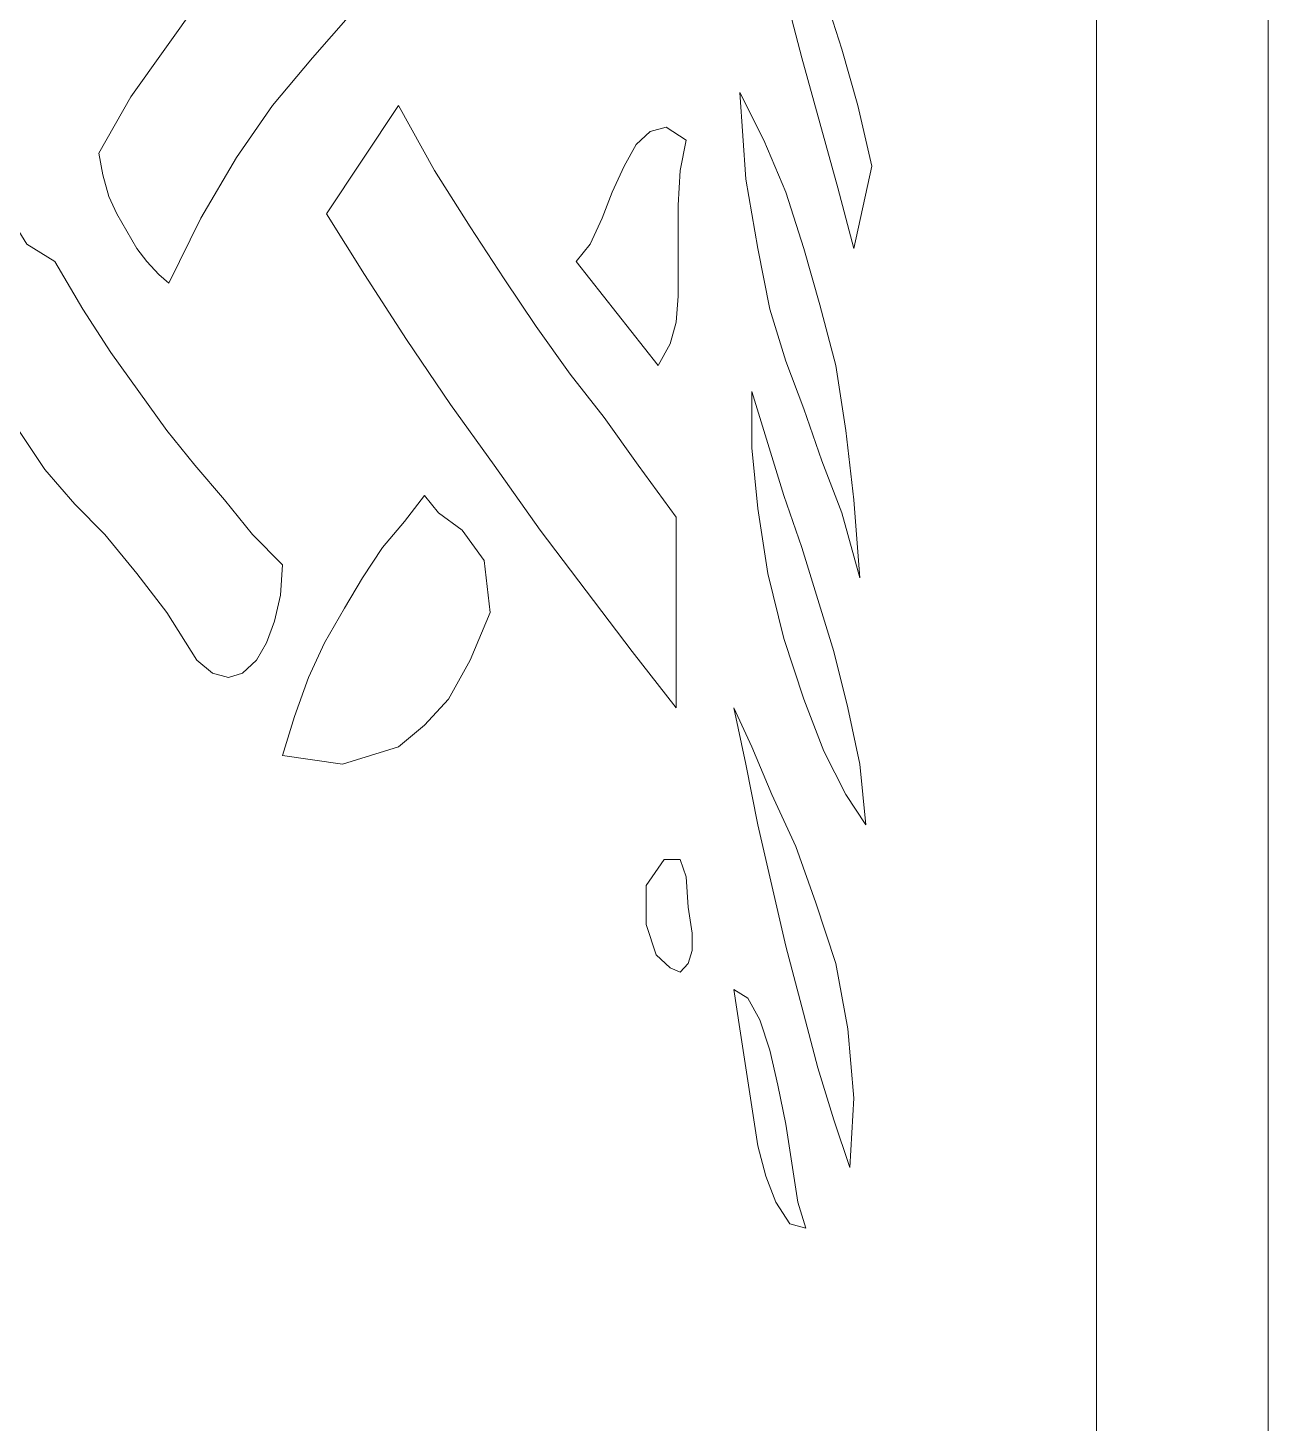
# Model space of a CAD drawing. Header units: millimetres. Extents: x -194 to 183, y -158 to 141.
# Drawn here: x 59.06 to 84.42, y -90.38 to -61.85 of the extents above; entities that cross this region are included whole.
import ezdxf

# ---------------------------------------------------------------- set-up
doc = ezdxf.new("R2010")
doc.units = ezdxf.units.MM
doc.header["$MEASUREMENT"] = 0
doc.layers.add('Camada 1', color=7, linetype='Continuous')

msp = doc.modelspace()

# ---------------------------------------------------------------- linework, layer by layer
at = {"layer": 'Camada 1', "color": 250, "lineweight": 9}
for points, knots in [([(-7.583, 27.8078), (-7.583, 27.8078), (-5.583, 27.8078), (-5.583, 27.8078), (-5.583, 27.8078), (-5.583, 27.8078), (-3.583, 27.8078), (-3.583, 27.8078), (-3.583, 27.8078), (-3.583, 27.8078), (-2.383, 27.8078), (-2.383, 27.8078), (-2.383, 27.8078), (-2.383, 27.8078), (-2.383, 30.6078), (-2.383, 30.6078), (-2.383, 30.6078), (-2.383, 30.6078), (-5.583, 30.6078), (-5.583, 30.6078), (-5.583, 30.6078), (-5.583, 30.6078), (-5.583, 31.0078), (-5.583, 31.0078), (-5.583, 31.0078), (-5.583, 32.6646), (-4.2398, 34.0078), (-2.583, 34.0078), (-2.583, 34.0078), (-0.9262, 34.0078), (0.417, 32.6646), (0.417, 31.0078), (0.417, 31.0078), (0.417, 31.0078), (0.417, 27.8078), (0.417, 27.8078), (0.417, 27.8078), (0.417, 27.8078), (15.417, 27.8078), (15.417, 27.8078), (15.417, 27.8078), (15.417, 27.8078), (18.617, 27.8078), (18.617, 27.8078), (18.617, 27.8078), (18.617, 27.8078), (18.617, 30.6078), (18.617, 30.6078), (18.617, 30.6078), (18.617, 30.6078), (15.417, 30.6078), (15.417, 30.6078), (15.417, 30.6078), (15.417, 30.6078), (15.417, 31.0078), (15.417, 31.0078), (15.417, 31.0078), (15.417, 32.6646), (16.7602, 34.0078), (18.417, 34.0078), (18.417, 34.0078), (20.0738, 34.0078), (21.417, 32.6646), (21.417, 31.0078), (21.417, 31.0078), (21.417, 31.0078), (21.417, 27.8078), (21.417, 27.8078), (21.417, 27.8078), (21.417, 27.8078), (36.417, 27.8078), (36.417, 27.8078), (36.417, 27.8078), (36.417, 27.8078), (39.617, 27.8078), (39.617, 27.8078), (39.617, 27.8078), (39.617, 27.8078), (39.617, 30.6078), (39.617, 30.6078), (39.617, 30.6078), (39.617, 30.6078), (36.417, 30.6078), (36.417, 30.6078), (36.417, 30.6078), (36.417, 30.6078), (36.417, 31.0078), (36.417, 31.0078), (36.417, 31.0078), (36.417, 32.6646), (37.7602, 34.0078), (39.417, 34.0078), (39.417, 34.0078), (41.0738, 34.0078), (42.417, 32.6646), (42.417, 31.0078), (42.417, 31.0078), (42.417, 31.0078), (42.417, 27.8078), (42.417, 27.8078), (42.417, 27.8078), (42.417, 27.8078), (57.417, 27.8078), (57.417, 27.8078), (57.417, 27.8078), (57.417, 27.8078), (60.617, 27.8078), (60.617, 27.8078), (60.617, 27.8078), (60.617, 27.8078), (60.617, 30.6078), (60.617, 30.6078), (60.617, 30.6078), (60.617, 30.6078), (57.417, 30.6078), (57.417, 30.6078), (57.417, 30.6078), (57.417, 30.6078), (57.417, 31.0078), (57.417, 31.0078), (57.417, 31.0078), (57.417, 32.6646), (58.7602, 34.0078), (60.417, 34.0078), (60.417, 34.0078), (62.0738, 34.0078), (63.417, 32.6646), (63.417, 31.0078), (63.417, 31.0078), (63.417, 31.0078), (63.417, 27.8078), (63.417, 27.8078), (63.417, 27.8078), (63.417, 27.8078), (78.417, 27.8078), (78.417, 27.8078), (78.417, 27.8078), (78.417, 27.8078), (81.617, 27.8078), (81.617, 27.8078), (81.617, 27.8078), (81.617, 27.8078), (81.617, 30.6078), (81.617, 30.6078), (81.617, 30.6078), (81.617, 30.6078), (78.417, 30.6078), (78.417, 30.6078), (78.417, 30.6078), (78.417, 30.6078), (78.417, 31.0078), (78.417, 31.0078), (78.417, 31.0078), (78.417, 32.6646), (79.7602, 34.0078), (81.417, 34.0078), (81.417, 34.0078), (83.0738, 34.0078), (84.417, 32.6646), (84.417, 31.0078), (84.417, 31.0078), (84.417, 31.0078), (84.417, 27.8078), (84.417, 27.8078), (84.417, 27.8078), (84.417, 27.8078), (84.417, 25.0078), (84.417, 25.0078), (84.417, 25.0078), (84.417, 25.0078), (84.417, -149.392), (84.417, -149.392), (84.417, -149.392), (84.417, -149.392), (84.417, -152.192), (84.417, -152.192), (84.417, -152.192), (84.417, -152.192), (84.417, -155.392), (84.417, -155.392), (84.417, -155.392), (84.417, -157.0488), (83.0738, -158.392), (81.417, -158.392), (81.417, -158.392), (79.7602, -158.392), (78.417, -157.0488), (78.417, -155.392), (78.417, -155.392), (78.417, -155.392), (78.417, -154.992), (78.417, -154.992), (78.417, -154.992), (78.417, -154.992), (81.617, -154.992), (81.617, -154.992), (81.617, -154.992), (81.617, -154.992), (81.617, -152.192), (81.617, -152.192), (81.617, -152.192), (81.617, -152.192), (78.417, -152.192), (78.417, -152.192), (78.417, -152.192), (78.417, -152.192), (63.417, -152.192), (63.417, -152.192), (63.417, -152.192), (63.417, -152.192), (63.417, -155.392), (63.417, -155.392), (63.417, -155.392), (63.417, -157.0488), (62.0738, -158.392), (60.417, -158.392), (60.417, -158.392), (58.7602, -158.392), (57.417, -157.0488), (57.417, -155.392), (57.417, -155.392), (57.417, -155.392), (57.417, -154.992), (57.417, -154.992), (57.417, -154.992), (57.417, -154.992), (60.617, -154.992), (60.617, -154.992), (60.617, -154.992), (60.617, -154.992), (60.617, -152.192), (60.617, -152.192), (60.617, -152.192), (60.617, -152.192), (57.417, -152.192), (57.417, -152.192), (57.417, -152.192), (57.417, -152.192), (42.417, -152.192), (42.417, -152.192), (42.417, -152.192), (42.417, -152.192), (42.417, -155.392), (42.417, -155.392), (42.417, -155.392), (42.417, -157.0488), (41.0738, -158.392), (39.417, -158.392), (39.417, -158.392), (37.7602, -158.392), (36.417, -157.0488), (36.417, -155.392), (36.417, -155.392), (36.417, -155.392), (36.417, -154.992), (36.417, -154.992), (36.417, -154.992), (36.417, -154.992), (39.617, -154.992), (39.617, -154.992), (39.617, -154.992), (39.617, -154.992), (39.617, -152.192), (39.617, -152.192), (39.617, -152.192), (39.617, -152.192), (36.417, -152.192), (36.417, -152.192), (36.417, -152.192), (36.417, -152.192), (21.417, -152.192), (21.417, -152.192), (21.417, -152.192), (21.417, -152.192), (21.417, -155.392), (21.417, -155.392), (21.417, -155.392), (21.417, -157.0488), (20.0738, -158.392), (18.417, -158.392), (18.417, -158.392), (16.7602, -158.392), (15.417, -157.0488), (15.417, -155.392), (15.417, -155.392), (15.417, -155.392), (15.417, -154.992), (15.417, -154.992), (15.417, -154.992), (15.417, -154.992), (18.6171, -154.992), (18.6171, -154.992), (18.6171, -154.992), (18.6171, -154.992), (18.6171, -152.192), (18.6171, -152.192), (18.6171, -152.192), (18.6171, -152.192), (15.417, -152.192), (15.417, -152.192), (15.417, -152.192), (15.417, -152.192), (0.417, -152.192), (0.417, -152.192), (0.417, -152.192), (0.417, -152.192), (0.417, -155.392), (0.417, -155.392), (0.417, -155.392), (0.417, -157.0488), (-0.9262, -158.392), (-2.583, -158.392), (-2.583, -158.392), (-4.2398, -158.392), (-5.583, -157.0488), (-5.583, -155.392), (-5.583, -155.392), (-5.583, -155.392), (-5.583, -154.992), (-5.583, -154.992), (-5.583, -154.992), (-5.583, -154.992), (-2.3829, -154.992), (-2.3829, -154.992), (-2.3829, -154.992), (-2.3829, -154.992), (-2.383, -152.192), (-2.383, -152.192), (-2.383, -152.192), (-2.383, -152.192), (-5.583, -152.192), (-5.583, -152.192), (-5.583, -152.192), (-5.583, -152.192), (-5.583, -149.392), (-5.583, -149.392), (-5.583, -149.392), (-5.583, -149.392), (-5.583, 22.808), (-5.583, 22.808), (-5.583, 22.808), (-5.583, 22.808), (-7.583, 22.808), (-7.583, 22.808), (-7.583, 22.808), (-8.6876, 22.808), (-9.583, 23.9272), (-9.583, 25.3079), (-9.583, 25.3079), (-9.583, 26.6886), (-8.6876, 27.8078), (-7.583, 27.8078)], [0, 0, 0, 0, 0.011236, 0.011236, 0.011236, 0.011236, 0.0224719, 0.0224719, 0.0224719, 0.0224719, 0.0337079, 0.0337079, 0.0337079, 0.0337079, 0.0449438, 0.0449438, 0.0449438, 0.0449438, 0.0561798, 0.0561798, 0.0561798, 0.0561798, 0.0674157, 0.0674157, 0.0674157, 0.0674157, 0.0786517, 0.0786517, 0.0786517, 0.0786517, 0.0898876, 0.0898876, 0.0898876, 0.0898876, 0.1011236, 0.1011236, 0.1011236, 0.1011236, 0.1123596, 0.1123596, 0.1123596, 0.1123596, 0.1235955, 0.1235955, 0.1235955, 0.1235955, 0.1348315, 0.1348315, 0.1348315, 0.1348315, 0.1460674, 0.1460674, 0.1460674, 0.1460674, 0.1573034, 0.1573034, 0.1573034, 0.1573034, 0.1685393, 0.1685393, 0.1685393, 0.1685393, 0.1797753, 0.1797753, 0.1797753, 0.1797753, 0.1910112, 0.1910112, 0.1910112, 0.1910112, 0.2022472, 0.2022472, 0.2022472, 0.2022472, 0.2134831, 0.2134831, 0.2134831, 0.2134831, 0.2247191, 0.2247191, 0.2247191, 0.2247191, 0.2359551, 0.2359551, 0.2359551, 0.2359551, 0.247191, 0.247191, 0.247191, 0.247191, 0.258427, 0.258427, 0.258427, 0.258427, 0.2696629, 0.2696629, 0.2696629, 0.2696629, 0.2808989, 0.2808989, 0.2808989, 0.2808989, 0.2921348, 0.2921348, 0.2921348, 0.2921348, 0.3033708, 0.3033708, 0.3033708, 0.3033708, 0.3146067, 0.3146067, 0.3146067, 0.3146067, 0.3258427, 0.3258427, 0.3258427, 0.3258427, 0.3370787, 0.3370787, 0.3370787, 0.3370787, 0.3483146, 0.3483146, 0.3483146, 0.3483146, 0.3595506, 0.3595506, 0.3595506, 0.3595506, 0.3707865, 0.3707865, 0.3707865, 0.3707865, 0.3820225, 0.3820225, 0.3820225, 0.3820225, 0.3932584, 0.3932584, 0.3932584, 0.3932584, 0.4044944, 0.4044944, 0.4044944, 0.4044944, 0.4157303, 0.4157303, 0.4157303, 0.4157303, 0.4269663, 0.4269663, 0.4269663, 0.4269663, 0.4382022, 0.4382022, 0.4382022, 0.4382022, 0.4494382, 0.4494382, 0.4494382, 0.4494382, 0.4606742, 0.4606742, 0.4606742, 0.4606742, 0.4719101, 0.4719101, 0.4719101, 0.4719101, 0.4831461, 0.4831461, 0.4831461, 0.4831461, 0.494382, 0.494382, 0.494382, 0.494382, 0.505618, 0.505618, 0.505618, 0.505618, 0.5168539, 0.5168539, 0.5168539, 0.5168539, 0.5280899, 0.5280899, 0.5280899, 0.5280899, 0.5393258, 0.5393258, 0.5393258, 0.5393258, 0.5505618, 0.5505618, 0.5505618, 0.5505618, 0.5617978, 0.5617978, 0.5617978, 0.5617978, 0.5730337, 0.5730337, 0.5730337, 0.5730337, 0.5842697, 0.5842697, 0.5842697, 0.5842697, 0.5955056, 0.5955056, 0.5955056, 0.5955056, 0.6067416, 0.6067416, 0.6067416, 0.6067416, 0.6179775, 0.6179775, 0.6179775, 0.6179775, 0.6292135, 0.6292135, 0.6292135, 0.6292135, 0.6404494, 0.6404494, 0.6404494, 0.6404494, 0.6516854, 0.6516854, 0.6516854, 0.6516854, 0.6629213, 0.6629213, 0.6629213, 0.6629213, 0.6741573, 0.6741573, 0.6741573, 0.6741573, 0.6853933, 0.6853933, 0.6853933, 0.6853933, 0.6966292, 0.6966292, 0.6966292, 0.6966292, 0.7078652, 0.7078652, 0.7078652, 0.7078652, 0.7191011, 0.7191011, 0.7191011, 0.7191011, 0.7303371, 0.7303371, 0.7303371, 0.7303371, 0.741573, 0.741573, 0.741573, 0.741573, 0.752809, 0.752809, 0.752809, 0.752809, 0.7640449, 0.7640449, 0.7640449, 0.7640449, 0.7752809, 0.7752809, 0.7752809, 0.7752809, 0.7865169, 0.7865169, 0.7865169, 0.7865169, 0.7977528, 0.7977528, 0.7977528, 0.7977528, 0.8089888, 0.8089888, 0.8089888, 0.8089888, 0.8202247, 0.8202247, 0.8202247, 0.8202247, 0.8314607, 0.8314607, 0.8314607, 0.8314607, 0.8426966, 0.8426966, 0.8426966, 0.8426966, 0.8539326, 0.8539326, 0.8539326, 0.8539326, 0.8651685, 0.8651685, 0.8651685, 0.8651685, 0.8764045, 0.8764045, 0.8764045, 0.8764045, 0.8876404, 0.8876404, 0.8876404, 0.8876404, 0.8988764, 0.8988764, 0.8988764, 0.8988764, 0.9101124, 0.9101124, 0.9101124, 0.9101124, 0.9213483, 0.9213483, 0.9213483, 0.9213483, 0.9325843, 0.9325843, 0.9325843, 0.9325843, 0.9438202, 0.9438202, 0.9438202, 0.9438202, 0.9550562, 0.9550562, 0.9550562, 0.9550562, 0.9662921, 0.9662921, 0.9662921, 0.9662921, 0.9775281, 0.9775281, 0.9775281, 0.9775281, 1, 1, 1, 1]), ([(73.4148, -55.1901), (73.4148, -55.1901), (73.7825, -56.3425), (73.7825, -56.3425), (73.7825, -56.3425), (73.7825, -56.3425), (74.1909, -57.4946), (74.1909, -57.4946), (74.1909, -57.4946), (74.1909, -57.4946), (74.5993, -58.7353), (74.5993, -58.7353), (74.5993, -58.7353), (74.5993, -58.7353), (74.9668, -59.8877), (74.9668, -59.8877), (74.9668, -59.8877), (74.9668, -59.8877), (75.3342, -61.1287), (75.3342, -61.1287), (75.3342, -61.1287), (75.3342, -61.1287), (75.7019, -62.2803), (75.7019, -62.2803), (75.7019, -62.2803), (75.7019, -62.2803), (76.0285, -63.433), (76.0285, -63.433), (76.0285, -63.433), (76.0285, -63.433), (76.3143, -64.6737), (76.3143, -64.6737), (76.3143, -64.6737), (76.3143, -64.6737), (75.9469, -66.3576), (75.9469, -66.3576), (75.9469, -66.3576), (75.9469, -66.3576), (75.6202, -65.1168), (75.6202, -65.1168), (75.6202, -65.1168), (75.6202, -65.1168), (75.2527, -63.7873), (75.2527, -63.7873), (75.2527, -63.7873), (75.2527, -63.7873), (74.885, -62.4577), (74.885, -62.4577), (74.885, -62.4577), (74.885, -62.4577), (74.5176, -61.0398), (74.5176, -61.0398), (74.5176, -61.0398), (74.5176, -61.0398), (74.1909, -59.6218), (74.1909, -59.6218), (74.1909, -59.6218), (74.1909, -59.6218), (73.8642, -58.2037), (73.8642, -58.2037), (73.8642, -58.2037), (73.8642, -58.2037), (73.6191, -56.6968), (73.6191, -56.6968), (73.6191, -56.6968), (73.6191, -56.6968), (73.4148, -55.1901), (73.4148, -55.1901)], [0, 0, 0, 0, 0.0555556, 0.0555556, 0.0555556, 0.0555556, 0.1111111, 0.1111111, 0.1111111, 0.1111111, 0.1666667, 0.1666667, 0.1666667, 0.1666667, 0.2222222, 0.2222222, 0.2222222, 0.2222222, 0.2777778, 0.2777778, 0.2777778, 0.2777778, 0.3333333, 0.3333333, 0.3333333, 0.3333333, 0.3888889, 0.3888889, 0.3888889, 0.3888889, 0.4444444, 0.4444444, 0.4444444, 0.4444444, 0.5, 0.5, 0.5, 0.5, 0.5555556, 0.5555556, 0.5555556, 0.5555556, 0.6111111, 0.6111111, 0.6111111, 0.6111111, 0.6666667, 0.6666667, 0.6666667, 0.6666667, 0.7222222, 0.7222222, 0.7222222, 0.7222222, 0.7777778, 0.7777778, 0.7777778, 0.7777778, 0.8333333, 0.8333333, 0.8333333, 0.8333333, 0.8888889, 0.8888889, 0.8888889, 0.8888889, 1, 1, 1, 1]), ([(60.5103, -64.4078), (60.5103, -64.4078), (61.1637, -63.2557), (61.1637, -63.2557), (61.1637, -63.2557), (61.1637, -63.2557), (61.8581, -62.2803), (61.8581, -62.2803), (61.8581, -62.2803), (61.8581, -62.2803), (62.5522, -61.3061), (62.5522, -61.3061), (62.5522, -61.3061), (62.5522, -61.3061), (63.2466, -60.4197), (63.2466, -60.4197), (63.2466, -60.4197), (63.2466, -60.4197), (63.9815, -59.4443), (63.9815, -59.4443), (63.9815, -59.4443), (63.9815, -59.4443), (64.7166, -58.4696), (64.7166, -58.4696), (64.7166, -58.4696), (64.7166, -58.4696), (65.4926, -57.4946), (65.4926, -57.4946), (65.4926, -57.4946), (65.4926, -57.4946), (66.2684, -56.3425), (66.2684, -56.3425), (66.2684, -56.3425), (66.2684, -56.3425), (66.636, -56.165), (66.636, -56.165), (66.636, -56.165), (66.636, -56.165), (66.9217, -56.2539), (66.9217, -56.2539), (66.9217, -56.2539), (66.9217, -56.2539), (67.1669, -56.4308), (67.1669, -56.4308), (67.1669, -56.4308), (67.1669, -56.4308), (67.3711, -56.7856), (67.3711, -56.7856), (67.3711, -56.7856), (67.3711, -56.7856), (67.5343, -57.2286), (67.5343, -57.2286), (67.5343, -57.2286), (67.5343, -57.2286), (67.6978, -57.6719), (67.6978, -57.6719), (67.6978, -57.6719), (67.6978, -57.6719), (67.8204, -58.1152), (67.8204, -58.1152), (67.8204, -58.1152), (67.8204, -58.1152), (67.9427, -58.5579), (67.9427, -58.5579), (67.9427, -58.5579), (67.9427, -58.5579), (67.2076, -59.6218), (67.2076, -59.6218), (67.2076, -59.6218), (67.2076, -59.6218), (66.4319, -60.6854), (66.4319, -60.6854), (66.4319, -60.6854), (66.4319, -60.6854), (65.6558, -61.5717), (65.6558, -61.5717), (65.6558, -61.5717), (65.6558, -61.5717), (64.88, -62.4577), (64.88, -62.4577), (64.88, -62.4577), (64.88, -62.4577), (64.0632, -63.433), (64.0632, -63.433), (64.0632, -63.433), (64.0632, -63.433), (63.328, -64.4964), (63.328, -64.4964), (63.328, -64.4964), (63.328, -64.4964), (62.5932, -65.737), (62.5932, -65.737), (62.5932, -65.737), (62.5932, -65.737), (61.9397, -67.0666), (61.9397, -67.0666), (61.9397, -67.0666), (61.9397, -67.0666), (61.7355, -66.8895), (61.7355, -66.8895), (61.7355, -66.8895), (61.7355, -66.8895), (61.4904, -66.6236), (61.4904, -66.6236), (61.4904, -66.6236), (61.4904, -66.6236), (61.2863, -66.3576), (61.2863, -66.3576), (61.2863, -66.3576), (61.2863, -66.3576), (61.082, -66.0032), (61.082, -66.0032), (61.082, -66.0032), (61.082, -66.0032), (60.878, -65.6486), (60.878, -65.6486), (60.878, -65.6486), (60.878, -65.6486), (60.7145, -65.294), (60.7145, -65.294), (60.7145, -65.294), (60.7145, -65.294), (60.5921, -64.8511), (60.5921, -64.8511), (60.5921, -64.8511), (60.5921, -64.8511), (60.5103, -64.4078), (60.5103, -64.4078)], [0, 0, 0, 0, 0.030303, 0.030303, 0.030303, 0.030303, 0.0606061, 0.0606061, 0.0606061, 0.0606061, 0.0909091, 0.0909091, 0.0909091, 0.0909091, 0.1212121, 0.1212121, 0.1212121, 0.1212121, 0.1515152, 0.1515152, 0.1515152, 0.1515152, 0.1818182, 0.1818182, 0.1818182, 0.1818182, 0.2121212, 0.2121212, 0.2121212, 0.2121212, 0.2424242, 0.2424242, 0.2424242, 0.2424242, 0.2727273, 0.2727273, 0.2727273, 0.2727273, 0.3030303, 0.3030303, 0.3030303, 0.3030303, 0.3333333, 0.3333333, 0.3333333, 0.3333333, 0.3636364, 0.3636364, 0.3636364, 0.3636364, 0.3939394, 0.3939394, 0.3939394, 0.3939394, 0.4242424, 0.4242424, 0.4242424, 0.4242424, 0.4545455, 0.4545455, 0.4545455, 0.4545455, 0.4848485, 0.4848485, 0.4848485, 0.4848485, 0.5151515, 0.5151515, 0.5151515, 0.5151515, 0.5454545, 0.5454545, 0.5454545, 0.5454545, 0.5757576, 0.5757576, 0.5757576, 0.5757576, 0.6060606, 0.6060606, 0.6060606, 0.6060606, 0.6363636, 0.6363636, 0.6363636, 0.6363636, 0.6666667, 0.6666667, 0.6666667, 0.6666667, 0.6969697, 0.6969697, 0.6969697, 0.6969697, 0.7272727, 0.7272727, 0.7272727, 0.7272727, 0.7575758, 0.7575758, 0.7575758, 0.7575758, 0.7878788, 0.7878788, 0.7878788, 0.7878788, 0.8181818, 0.8181818, 0.8181818, 0.8181818, 0.8484848, 0.8484848, 0.8484848, 0.8484848, 0.8787879, 0.8787879, 0.8787879, 0.8787879, 0.9090909, 0.9090909, 0.9090909, 0.9090909, 0.9393939, 0.9393939, 0.9393939, 0.9393939, 1, 1, 1, 1]), ([(59.612, -66.6236), (59.612, -66.6236), (60.1837, -67.5987), (60.1837, -67.5987), (60.1837, -67.5987), (60.1837, -67.5987), (60.7553, -68.4847), (60.7553, -68.4847), (60.7553, -68.4847), (60.7553, -68.4847), (61.3271, -69.2827), (61.3271, -69.2827), (61.3271, -69.2827), (61.3271, -69.2827), (61.8988, -70.0801), (61.8988, -70.0801), (61.8988, -70.0801), (61.8988, -70.0801), (62.4706, -70.7893), (62.4706, -70.7893), (62.4706, -70.7893), (62.4706, -70.7893), (63.0831, -71.4984), (63.0831, -71.4984), (63.0831, -71.4984), (63.0831, -71.4984), (63.6549, -72.2074), (63.6549, -72.2074), (63.6549, -72.2074), (63.6549, -72.2074), (64.2673, -72.8279), (64.2673, -72.8279), (64.2673, -72.8279), (64.2673, -72.8279), (64.2266, -73.4484), (64.2266, -73.4484), (64.2266, -73.4484), (64.2266, -73.4484), (64.1041, -73.9803), (64.1041, -73.9803), (64.1041, -73.9803), (64.1041, -73.9803), (63.9406, -74.4234), (63.9406, -74.4234), (63.9406, -74.4234), (63.9406, -74.4234), (63.7364, -74.7776), (63.7364, -74.7776), (63.7364, -74.7776), (63.7364, -74.7776), (63.4507, -75.0439), (63.4507, -75.0439), (63.4507, -75.0439), (63.4507, -75.0439), (63.1648, -75.1324), (63.1648, -75.1324), (63.1648, -75.1324), (63.1648, -75.1324), (62.8381, -75.0439), (62.8381, -75.0439), (62.8381, -75.0439), (62.8381, -75.0439), (62.5114, -74.7776), (62.5114, -74.7776), (62.5114, -74.7776), (62.5114, -74.7776), (61.8988, -73.8028), (61.8988, -73.8028), (61.8988, -73.8028), (61.8988, -73.8028), (61.2863, -73.0054), (61.2863, -73.0054), (61.2863, -73.0054), (61.2863, -73.0054), (60.6329, -72.2074), (60.6329, -72.2074), (60.6329, -72.2074), (60.6329, -72.2074), (60.0202, -71.5871), (60.0202, -71.5871), (60.0202, -71.5871), (60.0202, -71.5871), (59.4078, -70.8782), (59.4078, -70.8782), (59.4078, -70.8782), (59.4078, -70.8782), (58.8769, -70.0801), (58.8769, -70.0801), (58.8769, -70.0801), (58.8769, -70.0801), (58.3461, -69.1938), (58.3461, -69.1938), (58.3461, -69.1938), (58.3461, -69.1938), (57.9377, -68.0416), (57.9377, -68.0416), (57.9377, -68.0416), (57.9377, -68.0416), (57.611, -67.6873), (57.611, -67.6873), (57.611, -67.6873), (57.611, -67.6873), (57.2433, -67.4214), (57.2433, -67.4214), (57.2433, -67.4214), (57.2433, -67.4214), (56.9166, -67.0666), (56.9166, -67.0666), (56.9166, -67.0666), (56.9166, -67.0666), (56.59, -66.7124), (56.59, -66.7124), (56.59, -66.7124), (56.59, -66.7124), (56.2633, -66.2692), (56.2633, -66.2692), (56.2633, -66.2692), (56.2633, -66.2692), (55.9774, -65.737), (55.9774, -65.737), (55.9774, -65.737), (55.9774, -65.737), (55.7325, -65.0281), (55.7325, -65.0281), (55.7325, -65.0281), (55.7325, -65.0281), (55.4873, -64.1422), (55.4873, -64.1422), (55.4873, -64.1422), (55.4873, -64.1422), (56.1001, -62.7238), (56.1001, -62.7238), (56.1001, -62.7238), (56.1001, -62.7238), (56.6309, -62.3691), (56.6309, -62.3691), (56.6309, -62.3691), (56.6309, -62.3691), (57.1208, -62.5466), (57.1208, -62.5466), (57.1208, -62.5466), (57.1208, -62.5466), (57.611, -63.3441), (57.611, -63.3441), (57.611, -63.3441), (57.611, -63.3441), (58.0602, -64.4078), (58.0602, -64.4078), (58.0602, -64.4078), (58.0602, -64.4078), (58.5503, -65.4714), (58.5503, -65.4714), (58.5503, -65.4714), (58.5503, -65.4714), (59.0403, -66.2692), (59.0403, -66.2692), (59.0403, -66.2692), (59.0403, -66.2692), (59.612, -66.6236), (59.612, -66.6236)], [0, 0, 0, 0, 0.0243902, 0.0243902, 0.0243902, 0.0243902, 0.0487805, 0.0487805, 0.0487805, 0.0487805, 0.0731707, 0.0731707, 0.0731707, 0.0731707, 0.097561, 0.097561, 0.097561, 0.097561, 0.1219512, 0.1219512, 0.1219512, 0.1219512, 0.1463415, 0.1463415, 0.1463415, 0.1463415, 0.1707317, 0.1707317, 0.1707317, 0.1707317, 0.195122, 0.195122, 0.195122, 0.195122, 0.2195122, 0.2195122, 0.2195122, 0.2195122, 0.2439024, 0.2439024, 0.2439024, 0.2439024, 0.2682927, 0.2682927, 0.2682927, 0.2682927, 0.2926829, 0.2926829, 0.2926829, 0.2926829, 0.3170732, 0.3170732, 0.3170732, 0.3170732, 0.3414634, 0.3414634, 0.3414634, 0.3414634, 0.3658537, 0.3658537, 0.3658537, 0.3658537, 0.3902439, 0.3902439, 0.3902439, 0.3902439, 0.4146341, 0.4146341, 0.4146341, 0.4146341, 0.4390244, 0.4390244, 0.4390244, 0.4390244, 0.4634146, 0.4634146, 0.4634146, 0.4634146, 0.4878049, 0.4878049, 0.4878049, 0.4878049, 0.5121951, 0.5121951, 0.5121951, 0.5121951, 0.5365854, 0.5365854, 0.5365854, 0.5365854, 0.5609756, 0.5609756, 0.5609756, 0.5609756, 0.5853659, 0.5853659, 0.5853659, 0.5853659, 0.6097561, 0.6097561, 0.6097561, 0.6097561, 0.6341463, 0.6341463, 0.6341463, 0.6341463, 0.6585366, 0.6585366, 0.6585366, 0.6585366, 0.6829268, 0.6829268, 0.6829268, 0.6829268, 0.7073171, 0.7073171, 0.7073171, 0.7073171, 0.7317073, 0.7317073, 0.7317073, 0.7317073, 0.7560976, 0.7560976, 0.7560976, 0.7560976, 0.7804878, 0.7804878, 0.7804878, 0.7804878, 0.804878, 0.804878, 0.804878, 0.804878, 0.8292683, 0.8292683, 0.8292683, 0.8292683, 0.8536585, 0.8536585, 0.8536585, 0.8536585, 0.8780488, 0.8780488, 0.8780488, 0.8780488, 0.902439, 0.902439, 0.902439, 0.902439, 0.9268293, 0.9268293, 0.9268293, 0.9268293, 0.9512195, 0.9512195, 0.9512195, 0.9512195, 1, 1, 1, 1]), ([(73.6191, -63.1668), (73.6191, -63.1668), (74.1092, -64.1422), (74.1092, -64.1422), (74.1092, -64.1422), (74.1092, -64.1422), (74.5584, -65.2054), (74.5584, -65.2054), (74.5584, -65.2054), (74.5584, -65.2054), (74.926, -66.3576), (74.926, -66.3576), (74.926, -66.3576), (74.926, -66.3576), (75.2527, -67.5099), (75.2527, -67.5099), (75.2527, -67.5099), (75.2527, -67.5099), (75.5794, -68.7507), (75.5794, -68.7507), (75.5794, -68.7507), (75.5794, -68.7507), (75.7835, -70.0801), (75.7835, -70.0801), (75.7835, -70.0801), (75.7835, -70.0801), (75.9469, -71.4984), (75.9469, -71.4984), (75.9469, -71.4984), (75.9469, -71.4984), (76.0693, -73.0939), (76.0693, -73.0939), (76.0693, -73.0939), (76.0693, -73.0939), (75.7019, -71.7646), (75.7019, -71.7646), (75.7019, -71.7646), (75.7019, -71.7646), (75.2936, -70.7007), (75.2936, -70.7007), (75.2936, -70.7007), (75.2936, -70.7007), (74.926, -69.6371), (74.926, -69.6371), (74.926, -69.6371), (74.926, -69.6371), (74.5584, -68.6621), (74.5584, -68.6621), (74.5584, -68.6621), (74.5584, -68.6621), (74.2317, -67.5987), (74.2317, -67.5987), (74.2317, -67.5987), (74.2317, -67.5987), (73.9867, -66.3576), (73.9867, -66.3576), (73.9867, -66.3576), (73.9867, -66.3576), (73.7416, -64.9394), (73.7416, -64.9394), (73.7416, -64.9394), (73.7416, -64.9394), (73.6191, -63.1668), (73.6191, -63.1668)], [0, 0, 0, 0, 0.0588235, 0.0588235, 0.0588235, 0.0588235, 0.1176471, 0.1176471, 0.1176471, 0.1176471, 0.1764706, 0.1764706, 0.1764706, 0.1764706, 0.2352941, 0.2352941, 0.2352941, 0.2352941, 0.2941176, 0.2941176, 0.2941176, 0.2941176, 0.3529412, 0.3529412, 0.3529412, 0.3529412, 0.4117647, 0.4117647, 0.4117647, 0.4117647, 0.4705882, 0.4705882, 0.4705882, 0.4705882, 0.5294118, 0.5294118, 0.5294118, 0.5294118, 0.5882353, 0.5882353, 0.5882353, 0.5882353, 0.6470588, 0.6470588, 0.6470588, 0.6470588, 0.7058824, 0.7058824, 0.7058824, 0.7058824, 0.7647059, 0.7647059, 0.7647059, 0.7647059, 0.8235294, 0.8235294, 0.8235294, 0.8235294, 0.8823529, 0.8823529, 0.8823529, 0.8823529, 1, 1, 1, 1]), ([(66.636, -63.433), (66.636, -63.433), (67.3711, -64.7623), (67.3711, -64.7623), (67.3711, -64.7623), (67.3711, -64.7623), (68.1062, -65.9145), (68.1062, -65.9145), (68.1062, -65.9145), (68.1062, -65.9145), (68.8002, -66.9784), (68.8002, -66.9784), (68.8002, -66.9784), (68.8002, -66.9784), (69.4536, -67.9531), (69.4536, -67.9531), (69.4536, -67.9531), (69.4536, -67.9531), (70.148, -68.928), (70.148, -68.928), (70.148, -68.928), (70.148, -68.928), (70.8421, -69.8146), (70.8421, -69.8146), (70.8421, -69.8146), (70.8421, -69.8146), (71.5365, -70.7893), (71.5365, -70.7893), (71.5365, -70.7893), (71.5365, -70.7893), (72.3124, -71.8532), (72.3124, -71.8532), (72.3124, -71.8532), (72.3124, -71.8532), (72.3124, -75.753), (72.3124, -75.753), (72.3124, -75.753), (72.3124, -75.753), (71.4138, -74.6008), (71.4138, -74.6008), (71.4138, -74.6008), (71.4138, -74.6008), (70.4747, -73.3596), (70.4747, -73.3596), (70.4747, -73.3596), (70.4747, -73.3596), (69.5354, -72.1189), (69.5354, -72.1189), (69.5354, -72.1189), (69.5354, -72.1189), (68.5961, -70.7893), (68.5961, -70.7893), (68.5961, -70.7893), (68.5961, -70.7893), (67.6978, -69.5486), (67.6978, -69.5486), (67.6978, -69.5486), (67.6978, -69.5486), (66.7993, -68.2191), (66.7993, -68.2191), (66.7993, -68.2191), (66.7993, -68.2191), (65.9417, -66.8895), (65.9417, -66.8895), (65.9417, -66.8895), (65.9417, -66.8895), (65.1658, -65.6486), (65.1658, -65.6486), (65.1658, -65.6486), (65.1658, -65.6486), (66.636, -63.433), (66.636, -63.433)], [0, 0, 0, 0, 0.0526316, 0.0526316, 0.0526316, 0.0526316, 0.1052632, 0.1052632, 0.1052632, 0.1052632, 0.1578947, 0.1578947, 0.1578947, 0.1578947, 0.2105263, 0.2105263, 0.2105263, 0.2105263, 0.2631579, 0.2631579, 0.2631579, 0.2631579, 0.3157895, 0.3157895, 0.3157895, 0.3157895, 0.3684211, 0.3684211, 0.3684211, 0.3684211, 0.4210526, 0.4210526, 0.4210526, 0.4210526, 0.4736842, 0.4736842, 0.4736842, 0.4736842, 0.5263158, 0.5263158, 0.5263158, 0.5263158, 0.5789474, 0.5789474, 0.5789474, 0.5789474, 0.6315789, 0.6315789, 0.6315789, 0.6315789, 0.6842105, 0.6842105, 0.6842105, 0.6842105, 0.7368421, 0.7368421, 0.7368421, 0.7368421, 0.7894737, 0.7894737, 0.7894737, 0.7894737, 0.8421053, 0.8421053, 0.8421053, 0.8421053, 0.8947368, 0.8947368, 0.8947368, 0.8947368, 1, 1, 1, 1]), ([(72.5165, -64.1422), (72.5165, -64.1422), (72.394, -64.7623), (72.394, -64.7623), (72.394, -64.7623), (72.394, -64.7623), (72.3533, -65.4714), (72.3533, -65.4714), (72.3533, -65.4714), (72.3533, -65.4714), (72.3533, -66.0918), (72.3533, -66.0918), (72.3533, -66.0918), (72.3533, -66.0918), (72.3533, -66.7124), (72.3533, -66.7124), (72.3533, -66.7124), (72.3533, -66.7124), (72.3533, -67.3325), (72.3533, -67.3325), (72.3533, -67.3325), (72.3533, -67.3325), (72.3124, -67.8645), (72.3124, -67.8645), (72.3124, -67.8645), (72.3124, -67.8645), (72.1898, -68.3079), (72.1898, -68.3079), (72.1898, -68.3079), (72.1898, -68.3079), (71.9449, -68.7507), (71.9449, -68.7507), (71.9449, -68.7507), (71.9449, -68.7507), (70.2705, -66.6236), (70.2705, -66.6236), (70.2705, -66.6236), (70.2705, -66.6236), (70.5563, -66.2692), (70.5563, -66.2692), (70.5563, -66.2692), (70.5563, -66.2692), (70.8013, -65.737), (70.8013, -65.737), (70.8013, -65.737), (70.8013, -65.737), (71.0056, -65.2054), (71.0056, -65.2054), (71.0056, -65.2054), (71.0056, -65.2054), (71.2505, -64.6737), (71.2505, -64.6737), (71.2505, -64.6737), (71.2505, -64.6737), (71.4956, -64.2304), (71.4956, -64.2304), (71.4956, -64.2304), (71.4956, -64.2304), (71.7814, -63.9647), (71.7814, -63.9647), (71.7814, -63.9647), (71.7814, -63.9647), (72.1081, -63.8759), (72.1081, -63.8759), (72.1081, -63.8759), (72.1081, -63.8759), (72.5165, -64.1422), (72.5165, -64.1422)], [0, 0, 0, 0, 0.0555556, 0.0555556, 0.0555556, 0.0555556, 0.1111111, 0.1111111, 0.1111111, 0.1111111, 0.1666667, 0.1666667, 0.1666667, 0.1666667, 0.2222222, 0.2222222, 0.2222222, 0.2222222, 0.2777778, 0.2777778, 0.2777778, 0.2777778, 0.3333333, 0.3333333, 0.3333333, 0.3333333, 0.3888889, 0.3888889, 0.3888889, 0.3888889, 0.4444444, 0.4444444, 0.4444444, 0.4444444, 0.5, 0.5, 0.5, 0.5, 0.5555556, 0.5555556, 0.5555556, 0.5555556, 0.6111111, 0.6111111, 0.6111111, 0.6111111, 0.6666667, 0.6666667, 0.6666667, 0.6666667, 0.7222222, 0.7222222, 0.7222222, 0.7222222, 0.7777778, 0.7777778, 0.7777778, 0.7777778, 0.8333333, 0.8333333, 0.8333333, 0.8333333, 0.8888889, 0.8888889, 0.8888889, 0.8888889, 1, 1, 1, 1]), ([(73.8642, -69.2827), (73.8642, -69.2827), (74.1909, -70.3463), (74.1909, -70.3463), (74.1909, -70.3463), (74.1909, -70.3463), (74.5176, -71.4097), (74.5176, -71.4097), (74.5176, -71.4097), (74.5176, -71.4097), (74.885, -72.4737), (74.885, -72.4737), (74.885, -72.4737), (74.885, -72.4737), (75.2118, -73.5369), (75.2118, -73.5369), (75.2118, -73.5369), (75.2118, -73.5369), (75.5385, -74.6008), (75.5385, -74.6008), (75.5385, -74.6008), (75.5385, -74.6008), (75.8243, -75.753), (75.8243, -75.753), (75.8243, -75.753), (75.8243, -75.753), (76.0693, -76.9051), (76.0693, -76.9051), (76.0693, -76.9051), (76.0693, -76.9051), (76.192, -78.1461), (76.192, -78.1461), (76.192, -78.1461), (76.192, -78.1461), (75.7835, -77.5258), (75.7835, -77.5258), (75.7835, -77.5258), (75.7835, -77.5258), (75.3342, -76.6394), (75.3342, -76.6394), (75.3342, -76.6394), (75.3342, -76.6394), (74.926, -75.5756), (74.926, -75.5756), (74.926, -75.5756), (74.926, -75.5756), (74.5176, -74.3348), (74.5176, -74.3348), (74.5176, -74.3348), (74.5176, -74.3348), (74.1909, -73.0054), (74.1909, -73.0054), (74.1909, -73.0054), (74.1909, -73.0054), (73.9867, -71.6758), (73.9867, -71.6758), (73.9867, -71.6758), (73.9867, -71.6758), (73.8642, -70.435), (73.8642, -70.435), (73.8642, -70.435), (73.8642, -70.435), (73.8642, -69.2827), (73.8642, -69.2827)], [0, 0, 0, 0, 0.0588235, 0.0588235, 0.0588235, 0.0588235, 0.1176471, 0.1176471, 0.1176471, 0.1176471, 0.1764706, 0.1764706, 0.1764706, 0.1764706, 0.2352941, 0.2352941, 0.2352941, 0.2352941, 0.2941176, 0.2941176, 0.2941176, 0.2941176, 0.3529412, 0.3529412, 0.3529412, 0.3529412, 0.4117647, 0.4117647, 0.4117647, 0.4117647, 0.4705882, 0.4705882, 0.4705882, 0.4705882, 0.5294118, 0.5294118, 0.5294118, 0.5294118, 0.5882353, 0.5882353, 0.5882353, 0.5882353, 0.6470588, 0.6470588, 0.6470588, 0.6470588, 0.7058824, 0.7058824, 0.7058824, 0.7058824, 0.7647059, 0.7647059, 0.7647059, 0.7647059, 0.8235294, 0.8235294, 0.8235294, 0.8235294, 0.8823529, 0.8823529, 0.8823529, 0.8823529, 1, 1, 1, 1]), ([(67.1669, -71.4097), (67.1669, -71.4097), (67.4527, -71.7646), (67.4527, -71.7646), (67.4527, -71.7646), (67.4527, -71.7646), (67.9427, -72.1189), (67.9427, -72.1189), (67.9427, -72.1189), (67.9427, -72.1189), (68.3919, -72.7392), (68.3919, -72.7392), (68.3919, -72.7392), (68.3919, -72.7392), (68.5144, -73.8028), (68.5144, -73.8028), (68.5144, -73.8028), (68.5144, -73.8028), (68.1062, -74.7776), (68.1062, -74.7776), (68.1062, -74.7776), (68.1062, -74.7776), (67.6569, -75.5756), (67.6569, -75.5756), (67.6569, -75.5756), (67.6569, -75.5756), (67.1669, -76.1075), (67.1669, -76.1075), (67.1669, -76.1075), (67.1669, -76.1075), (66.636, -76.5505), (66.636, -76.5505), (66.636, -76.5505), (66.636, -76.5505), (66.0642, -76.7279), (66.0642, -76.7279), (66.0642, -76.7279), (66.0642, -76.7279), (65.4926, -76.9051), (65.4926, -76.9051), (65.4926, -76.9051), (65.4926, -76.9051), (64.88, -76.8167), (64.88, -76.8167), (64.88, -76.8167), (64.88, -76.8167), (64.2673, -76.7279), (64.2673, -76.7279), (64.2673, -76.7279), (64.2673, -76.7279), (64.5125, -75.9303), (64.5125, -75.9303), (64.5125, -75.9303), (64.5125, -75.9303), (64.7982, -75.1324), (64.7982, -75.1324), (64.7982, -75.1324), (64.7982, -75.1324), (65.1251, -74.4234), (65.1251, -74.4234), (65.1251, -74.4234), (65.1251, -74.4234), (65.5334, -73.7143), (65.5334, -73.7143), (65.5334, -73.7143), (65.5334, -73.7143), (65.9009, -73.0939), (65.9009, -73.0939), (65.9009, -73.0939), (65.9009, -73.0939), (66.3093, -72.4737), (66.3093, -72.4737), (66.3093, -72.4737), (66.3093, -72.4737), (66.7585, -71.9414), (66.7585, -71.9414), (66.7585, -71.9414), (66.7585, -71.9414), (67.1669, -71.4097), (67.1669, -71.4097)], [0, 0, 0, 0, 0.047619, 0.047619, 0.047619, 0.047619, 0.0952381, 0.0952381, 0.0952381, 0.0952381, 0.1428571, 0.1428571, 0.1428571, 0.1428571, 0.1904762, 0.1904762, 0.1904762, 0.1904762, 0.2380952, 0.2380952, 0.2380952, 0.2380952, 0.2857143, 0.2857143, 0.2857143, 0.2857143, 0.3333333, 0.3333333, 0.3333333, 0.3333333, 0.3809524, 0.3809524, 0.3809524, 0.3809524, 0.4285714, 0.4285714, 0.4285714, 0.4285714, 0.4761905, 0.4761905, 0.4761905, 0.4761905, 0.5238095, 0.5238095, 0.5238095, 0.5238095, 0.5714286, 0.5714286, 0.5714286, 0.5714286, 0.6190476, 0.6190476, 0.6190476, 0.6190476, 0.6666667, 0.6666667, 0.6666667, 0.6666667, 0.7142857, 0.7142857, 0.7142857, 0.7142857, 0.7619048, 0.7619048, 0.7619048, 0.7619048, 0.8095238, 0.8095238, 0.8095238, 0.8095238, 0.8571429, 0.8571429, 0.8571429, 0.8571429, 0.9047619, 0.9047619, 0.9047619, 0.9047619, 1, 1, 1, 1]), ([(73.4966, -75.753), (73.4966, -75.753), (73.8642, -76.5505), (73.8642, -76.5505), (73.8642, -76.5505), (73.8642, -76.5505), (74.2727, -77.5258), (74.2727, -77.5258), (74.2727, -77.5258), (74.2727, -77.5258), (74.7626, -78.5892), (74.7626, -78.5892), (74.7626, -78.5892), (74.7626, -78.5892), (75.171, -79.7414), (75.171, -79.7414), (75.171, -79.7414), (75.171, -79.7414), (75.5794, -80.9826), (75.5794, -80.9826), (75.5794, -80.9826), (75.5794, -80.9826), (75.8243, -82.3119), (75.8243, -82.3119), (75.8243, -82.3119), (75.8243, -82.3119), (75.9469, -83.7299), (75.9469, -83.7299), (75.9469, -83.7299), (75.9469, -83.7299), (75.8652, -85.1483), (75.8652, -85.1483), (75.8652, -85.1483), (75.8652, -85.1483), (75.5385, -84.1729), (75.5385, -84.1729), (75.5385, -84.1729), (75.5385, -84.1729), (75.2118, -83.1097), (75.2118, -83.1097), (75.2118, -83.1097), (75.2118, -83.1097), (74.885, -81.8685), (74.885, -81.8685), (74.885, -81.8685), (74.885, -81.8685), (74.5584, -80.6278), (74.5584, -80.6278), (74.5584, -80.6278), (74.5584, -80.6278), (74.2727, -79.3871), (74.2727, -79.3871), (74.2727, -79.3871), (74.2727, -79.3871), (73.9867, -78.1461), (73.9867, -78.1461), (73.9867, -78.1461), (73.9867, -78.1461), (73.7416, -76.9051), (73.7416, -76.9051), (73.7416, -76.9051), (73.7416, -76.9051), (73.4966, -75.753), (73.4966, -75.753)], [0, 0, 0, 0, 0.0588235, 0.0588235, 0.0588235, 0.0588235, 0.1176471, 0.1176471, 0.1176471, 0.1176471, 0.1764706, 0.1764706, 0.1764706, 0.1764706, 0.2352941, 0.2352941, 0.2352941, 0.2352941, 0.2941176, 0.2941176, 0.2941176, 0.2941176, 0.3529412, 0.3529412, 0.3529412, 0.3529412, 0.4117647, 0.4117647, 0.4117647, 0.4117647, 0.4705882, 0.4705882, 0.4705882, 0.4705882, 0.5294118, 0.5294118, 0.5294118, 0.5294118, 0.5882353, 0.5882353, 0.5882353, 0.5882353, 0.6470588, 0.6470588, 0.6470588, 0.6470588, 0.7058824, 0.7058824, 0.7058824, 0.7058824, 0.7647059, 0.7647059, 0.7647059, 0.7647059, 0.8235294, 0.8235294, 0.8235294, 0.8235294, 0.8823529, 0.8823529, 0.8823529, 0.8823529, 1, 1, 1, 1]), ([(72.0672, -78.8551), (72.0672, -78.8551), (72.394, -78.8551), (72.394, -78.8551), (72.394, -78.8551), (72.394, -78.8551), (72.5165, -79.2096), (72.5165, -79.2096), (72.5165, -79.2096), (72.5165, -79.2096), (72.5573, -79.8299), (72.5573, -79.8299), (72.5573, -79.8299), (72.5573, -79.8299), (72.639, -80.362), (72.639, -80.362), (72.639, -80.362), (72.639, -80.362), (72.639, -80.7164), (72.639, -80.7164), (72.639, -80.7164), (72.639, -80.7164), (72.5573, -80.9826), (72.5573, -80.9826), (72.5573, -80.9826), (72.5573, -80.9826), (72.394, -81.1594), (72.394, -81.1594), (72.394, -81.1594), (72.394, -81.1594), (72.1898, -81.0712), (72.1898, -81.0712), (72.1898, -81.0712), (72.1898, -81.0712), (71.904, -80.8052), (71.904, -80.8052), (71.904, -80.8052), (71.904, -80.8052), (71.6998, -80.1847), (71.6998, -80.1847), (71.6998, -80.1847), (71.6998, -80.1847), (71.6998, -79.3871), (71.6998, -79.3871), (71.6998, -79.3871), (71.6998, -79.3871), (72.0672, -78.8551), (72.0672, -78.8551)], [0, 0, 0, 0, 0.0769231, 0.0769231, 0.0769231, 0.0769231, 0.1538462, 0.1538462, 0.1538462, 0.1538462, 0.2307692, 0.2307692, 0.2307692, 0.2307692, 0.3076923, 0.3076923, 0.3076923, 0.3076923, 0.3846154, 0.3846154, 0.3846154, 0.3846154, 0.4615385, 0.4615385, 0.4615385, 0.4615385, 0.5384615, 0.5384615, 0.5384615, 0.5384615, 0.6153846, 0.6153846, 0.6153846, 0.6153846, 0.6923077, 0.6923077, 0.6923077, 0.6923077, 0.7692308, 0.7692308, 0.7692308, 0.7692308, 0.8461538, 0.8461538, 0.8461538, 0.8461538, 1, 1, 1, 1]), ([(73.4966, -81.5142), (73.4966, -81.5142), (73.7825, -81.6915), (73.7825, -81.6915), (73.7825, -81.6915), (73.7825, -81.6915), (74.0274, -82.1344), (74.0274, -82.1344), (74.0274, -82.1344), (74.0274, -82.1344), (74.2317, -82.7549), (74.2317, -82.7549), (74.2317, -82.7549), (74.2317, -82.7549), (74.395, -83.464), (74.395, -83.464), (74.395, -83.464), (74.395, -83.464), (74.5584, -84.2618), (74.5584, -84.2618), (74.5584, -84.2618), (74.5584, -84.2618), (74.6808, -85.0595), (74.6808, -85.0595), (74.6808, -85.0595), (74.6808, -85.0595), (74.8033, -85.8574), (74.8033, -85.8574), (74.8033, -85.8574), (74.8033, -85.8574), (74.9668, -86.389), (74.9668, -86.389), (74.9668, -86.389), (74.9668, -86.389), (74.6401, -86.3002), (74.6401, -86.3002), (74.6401, -86.3002), (74.6401, -86.3002), (74.3541, -85.8574), (74.3541, -85.8574), (74.3541, -85.8574), (74.3541, -85.8574), (74.15, -85.3254), (74.15, -85.3254), (74.15, -85.3254), (74.15, -85.3254), (73.9867, -84.7047), (73.9867, -84.7047), (73.9867, -84.7047), (73.9867, -84.7047), (73.8642, -83.9074), (73.8642, -83.9074), (73.8642, -83.9074), (73.8642, -83.9074), (73.7416, -83.1097), (73.7416, -83.1097), (73.7416, -83.1097), (73.7416, -83.1097), (73.6191, -82.3119), (73.6191, -82.3119), (73.6191, -82.3119), (73.6191, -82.3119), (73.4966, -81.5142), (73.4966, -81.5142)], [0, 0, 0, 0, 0.0588235, 0.0588235, 0.0588235, 0.0588235, 0.1176471, 0.1176471, 0.1176471, 0.1176471, 0.1764706, 0.1764706, 0.1764706, 0.1764706, 0.2352941, 0.2352941, 0.2352941, 0.2352941, 0.2941176, 0.2941176, 0.2941176, 0.2941176, 0.3529412, 0.3529412, 0.3529412, 0.3529412, 0.4117647, 0.4117647, 0.4117647, 0.4117647, 0.4705882, 0.4705882, 0.4705882, 0.4705882, 0.5294118, 0.5294118, 0.5294118, 0.5294118, 0.5882353, 0.5882353, 0.5882353, 0.5882353, 0.6470588, 0.6470588, 0.6470588, 0.6470588, 0.7058824, 0.7058824, 0.7058824, 0.7058824, 0.7647059, 0.7647059, 0.7647059, 0.7647059, 0.8235294, 0.8235294, 0.8235294, 0.8235294, 0.8823529, 0.8823529, 0.8823529, 0.8823529, 1, 1, 1, 1])]:
    msp.add_open_spline(points, degree=3, knots=knots, dxfattribs=at)
at = {"layer": 'Camada 1', "color": 240, "lineweight": 9}
msp.add_open_spline([(-2.0757, -148.4692), (-2.0757, -148.4692), (-2.0757, 24.0851), (-2.0757, 24.0851), (-2.0757, 24.0851), (-2.0757, 24.0851), (80.9097, 24.0851), (80.9097, 24.0851), (80.9097, 24.0851), (80.9097, 24.0851), (80.9097, -148.4692), (80.9097, -148.4692), (80.9097, -148.4692), (80.9097, -148.4692), (-2.0757, -148.4692), (-2.0757, -148.4692)], degree=3, knots=[0, 0, 0, 0, 0.2, 0.2, 0.2, 0.2, 0.4, 0.4, 0.4, 0.4, 0.6, 0.6, 0.6, 0.6, 1, 1, 1, 1], dxfattribs=at)

doc.saveas('drawing.dxf')
